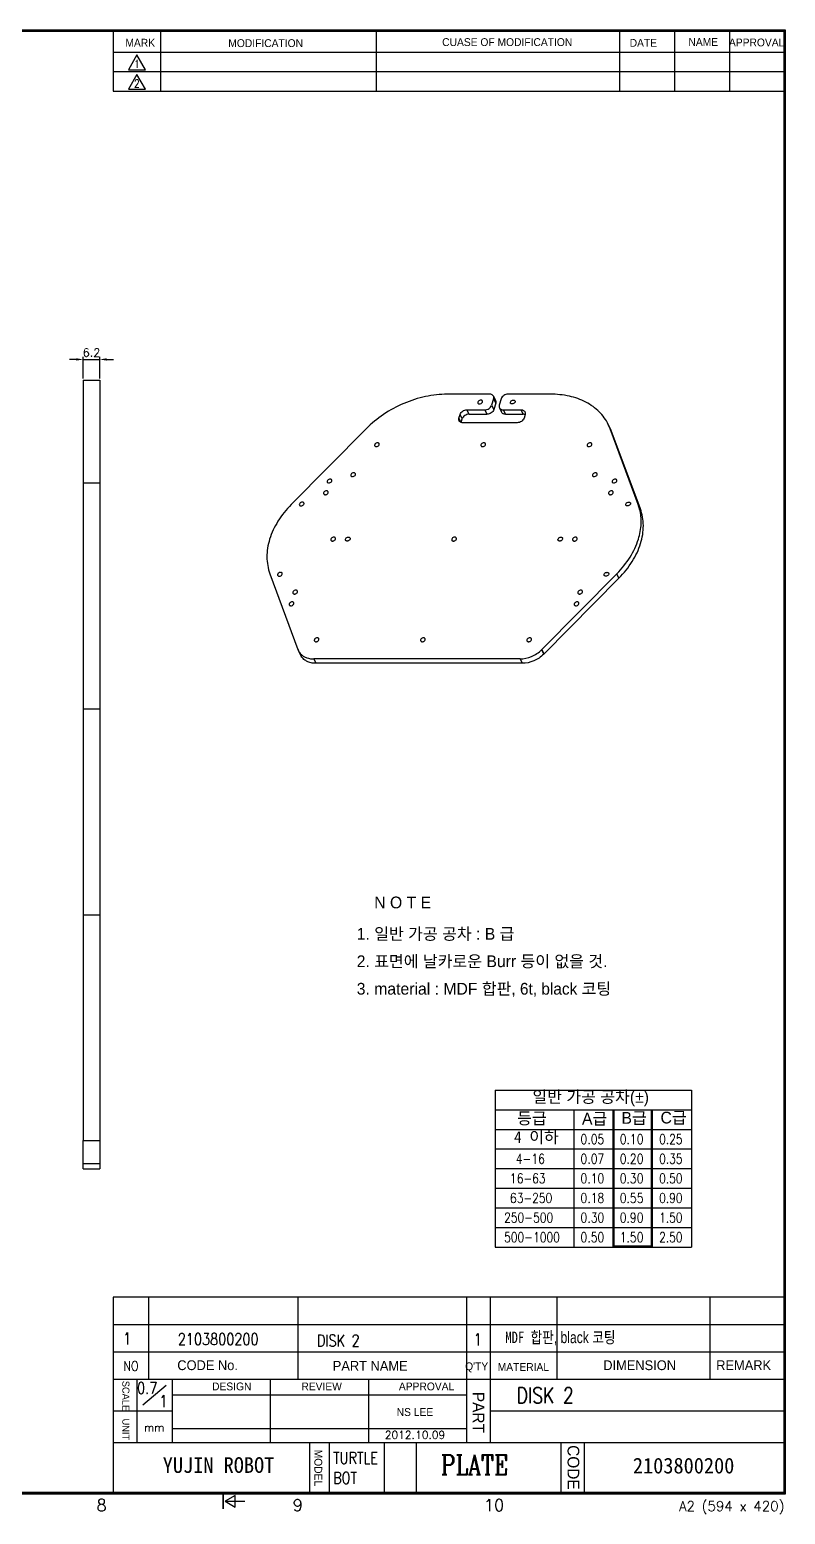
# Model space of a CAD drawing. Extents: x -1998 to 15527, y -687 to 14548.
# Drawn here: x 355.5 to 548, y -687.3 to -308.7 of the extents above; entities that cross this region are included whole.
import ezdxf
from ezdxf.enums import TextEntityAlignment as Align

# ---------------------------------------------------------------- set-up
doc = ezdxf.new("R2010")
doc.units = 0
doc.header["$LTSCALE"] = 6
doc.header["$MEASUREMENT"] = 0
doc.layers.get('0').update_dxf_attribs({"linetype": 'CONTINUOUS'})
for name, color, linetype in [('02___PRT_ALL_AXES', 7, 'CONTINUOUS'), ('DEF_LAYER_ROUND_FEAT', 7, 'CONTINUOUS'), ('DIM', 4, 'CONTINUOUS'), ('FOM', 3, 'CONTINUOUS'), ('TXT', 2, 'CONTINUOUS')]:
    doc.layers.add(name, color=color, linetype=linetype)
doc.styles.add('F', font='romans', dxfattribs={"width": 0.8, "bigfont": 'hl'})
doc.styles.add('GHS', font='romans', dxfattribs={"bigfont": 'ghs'})
doc.styles.add('H3', font='romans', dxfattribs={"width": 0.8, "height": 3, "bigfont": 'hl'})
doc.styles.add('H4', font='romans', dxfattribs={"width": 0.8, "height": 4, "bigfont": 'hl'})
doc.styles.add('ROMANC', font='romanc', dxfattribs={"width": 0.8, "height": 5})
doc.styles.get("Standard").update_dxf_attribs({"font": 'txt', "width": 0.8})

msp = doc.modelspace()

# ---------------------------------------------------------------- linework, layer by layer
at = {"color": 7, "linetype": 'Continuous'}
for p, q in [((423.91, -466.83), (424.03, -467.11)), ((424.58, -468.23), (424.03, -467.11)), ((428.52, -470.28), (427.97, -469.16)), ((480.47, -469.16), (427.97, -469.16)), ((480.47, -469.16), (481.02, -470.28)), ((485.96, -466.83), (486.51, -467.95)), ((481.02, -470.28), (428.52, -470.28)), ((369.19, -599.14), (369.19, -591.98)), ((373.39, -591.98), (373.39, -599.14)), ((369.19, -597.78), (373.39, -597.78)), ((369.19, -599.14), (373.39, -599.14))]:
    msp.add_line(p, q, dxfattribs=at)
for centre, radius, start, end in [((434.95, -462.67), 11.79, 200.2966, 200.6748), ((466.77, -447.73), 27.08, 315.1317, 315.349), ((467.31, -448.85), 27.08, 315.1317, 315.349)]:
    msp.add_arc(centre, radius, start, end, dxfattribs=at)
for points, knots in [([(424.03, -467.11), (424.08, -467.2), (424.27, -467.55), (424.53, -467.86), (424.75, -468.06)], [0, 0, 0, 0, 0.247941, 1, 1, 1, 1]), ([(428.52, -470.28), (428.08, -470.28), (427.25, -470.2), (426.1, -469.8), (425.17, -469.14), (424.74, -468.54), (424.58, -468.23)], [0, 0, 0, 0, 0.277933, 0.534912, 0.773089, 1, 1, 1, 1]), ([(424.75, -468.06), (424.94, -468.24), (425.39, -468.56), (426.45, -469.04), (427.36, -469.16), (427.97, -469.16)], [0, 0, 0, 0, 0.230165, 0.472916, 1, 1, 1, 1]), ([(480.47, -469.16), (481.47, -469.16), (483.5, -468.7), (485.24, -467.56), (485.96, -466.83)], [0, 0, 0, 0, 0.495316, 1, 1, 1, 1]), ([(486.51, -467.95), (485.79, -468.68), (484.05, -469.82), (482.02, -470.28), (481.02, -470.28)], [0, 0, 0, 0, 0.504684, 1, 1, 1, 1])]:
    msp.add_open_spline(points, degree=3, knots=knots, dxfattribs=at)
at = {"layer": '02___PRT_ALL_AXES', "color": 7, "linetype": 'Continuous'}
for p, q in [((369.19, -398.05), (369.19, -591.98)), ((369.19, -398.05), (373.39, -398.05)), ((373.39, -398.05), (373.39, -591.98)), ((441.28, -410.47), (422.18, -429.8)), ((503.43, -410.47), (502.95, -409.36)), ((503.5, -410.49), (502.96, -409.37)), ((503.98, -411.59), (503.43, -410.47)), ((510.58, -429.8), (503.43, -410.47)), ((503.98, -411.59), (503.5, -410.48)), ((511.13, -430.92), (503.98, -411.59)), ((369.19, -424.3), (373.39, -424.3)), ((511.13, -430.92), (510.58, -429.8)), ((416.74, -447.43), (423.89, -466.76)), ((486.03, -466.76), (505.13, -447.43)), ((486.58, -467.88), (505.68, -448.55)), ((505.68, -448.55), (505.13, -447.43)), ((486.58, -467.88), (486.03, -466.76)), ((369.19, -481.89), (373.39, -481.89)), ((369.19, -534.39), (373.39, -534.39)), ((369.19, -591.98), (373.39, -591.98))]:
    msp.add_line(p, q, dxfattribs=at)
msp.add_arc((499.38, -433.94), 11.94, 14.4683, 20.2748, dxfattribs=at)
for points, knots in [([(461.95, -401.66), (460.09, -401.66), (456.28, -402.09), (450.77, -403.86), (445.64, -406.64), (442.63, -409.11), (441.28, -410.47)], [0, 0, 0, 0, 0.242702, 0.495531, 0.750699, 1, 1, 1, 1]), ([(469.74, -403.65), (469.72, -403.7), (469.71, -403.8), (469.73, -403.89), (469.75, -403.93)], [0, 0, 0, 0, 0.516994, 1, 1, 1, 1]), ([(470.88, -403.38), (470.86, -403.33), (470.79, -403.25), (470.65, -403.18), (470.47, -403.15), (470.22, -403.18), (469.93, -403.33), (469.77, -403.54), (469.74, -403.65)], [0, 0, 0, 0, 0.102614, 0.21351, 0.336532, 0.470448, 0.748153, 1, 1, 1, 1]), ([(469.75, -403.93), (469.77, -403.97), (469.84, -404.06), (469.98, -404.13), (470.16, -404.16), (470.41, -404.12), (470.7, -403.98), (470.86, -403.77), (470.9, -403.65)], [0, 0, 0, 0, 0.102614, 0.21351, 0.336532, 0.470448, 0.748153, 1, 1, 1, 1]), ([(470.9, -403.65), (470.91, -403.61), (470.92, -403.51), (470.9, -403.42), (470.88, -403.38)], [0, 0, 0, 0, 0.516994, 1, 1, 1, 1]), ([(478.04, -403.93), (478.02, -403.89), (478, -403.8), (478.01, -403.7), (478.03, -403.65)], [0, 0, 0, 0, 0.483006, 1, 1, 1, 1]), ([(478.03, -403.65), (478.06, -403.54), (478.22, -403.33), (478.51, -403.18), (478.76, -403.15), (478.94, -403.18), (479.08, -403.25), (479.15, -403.33), (479.17, -403.38)], [0, 0, 0, 0, 0.251847, 0.529552, 0.663468, 0.78649, 0.897386, 1, 1, 1, 1]), ([(479.19, -403.65), (479.15, -403.77), (478.99, -403.98), (478.7, -404.12), (478.45, -404.16), (478.27, -404.13), (478.13, -404.06), (478.06, -403.97), (478.04, -403.93)], [0, 0, 0, 0, 0.251847, 0.529552, 0.663468, 0.78649, 0.897386, 1, 1, 1, 1]), ([(479.17, -403.38), (479.19, -403.42), (479.21, -403.51), (479.2, -403.61), (479.19, -403.65)], [0, 0, 0, 0, 0.483006, 1, 1, 1, 1]), ([(502.95, -409.36), (502.66, -408.77), (501.97, -407.63), (500.66, -406.09), (499.08, -404.76), (496.61, -403.24), (492.95, -401.96), (489.82, -401.66), (488.2, -401.66)], [0, 0, 0, 0, 0.112943, 0.227365, 0.344623, 0.465871, 0.722474, 1, 1, 1, 1]), ([(443.44, -414.54), (443.42, -414.59), (443.41, -414.68), (443.43, -414.78), (443.45, -414.82)], [0, 0, 0, 0, 0.516994, 1, 1, 1, 1]), ([(444.58, -414.26), (444.56, -414.22), (444.49, -414.14), (444.35, -414.07), (444.18, -414.04), (443.92, -414.07), (443.63, -414.22), (443.47, -414.43), (443.44, -414.54)], [0, 0, 0, 0, 0.102614, 0.21351, 0.336532, 0.470448, 0.748153, 1, 1, 1, 1]), ([(443.45, -414.82), (443.47, -414.86), (443.54, -414.94), (443.68, -415.02), (443.86, -415.04), (444.11, -415.01), (444.4, -414.87), (444.56, -414.66), (444.6, -414.54)], [0, 0, 0, 0, 0.102614, 0.21351, 0.336532, 0.470448, 0.748153, 1, 1, 1, 1]), ([(444.6, -414.54), (444.61, -414.49), (444.63, -414.4), (444.6, -414.3), (444.58, -414.26)], [0, 0, 0, 0, 0.516994, 1, 1, 1, 1]), ([(470.52, -414.54), (470.5, -414.59), (470.49, -414.68), (470.51, -414.78), (470.53, -414.82)], [0, 0, 0, 0, 0.516994, 1, 1, 1, 1]), ([(471.66, -414.26), (471.64, -414.22), (471.57, -414.14), (471.43, -414.07), (471.25, -414.04), (471, -414.07), (470.71, -414.22), (470.55, -414.43), (470.52, -414.54)], [0, 0, 0, 0, 0.102614, 0.21351, 0.336532, 0.470448, 0.748153, 1, 1, 1, 1]), ([(470.53, -414.82), (470.55, -414.86), (470.62, -414.94), (470.76, -415.02), (470.94, -415.04), (471.19, -415.01), (471.48, -414.87), (471.64, -414.66), (471.68, -414.54)], [0, 0, 0, 0, 0.102614, 0.21351, 0.336532, 0.470448, 0.748153, 1, 1, 1, 1]), ([(471.68, -414.54), (471.69, -414.49), (471.7, -414.4), (471.68, -414.3), (471.66, -414.26)], [0, 0, 0, 0, 0.516994, 1, 1, 1, 1]), ([(497.59, -414.54), (497.58, -414.59), (497.57, -414.68), (497.59, -414.78), (497.61, -414.82)], [0, 0, 0, 0, 0.516994, 1, 1, 1, 1]), ([(498.74, -414.26), (498.72, -414.22), (498.65, -414.14), (498.51, -414.07), (498.33, -414.04), (498.08, -414.07), (497.79, -414.22), (497.63, -414.43), (497.59, -414.54)], [0, 0, 0, 0, 0.102614, 0.21351, 0.336532, 0.470448, 0.748153, 1, 1, 1, 1]), ([(497.61, -414.82), (497.63, -414.86), (497.7, -414.94), (497.84, -415.02), (498.02, -415.04), (498.27, -415.01), (498.56, -414.87), (498.72, -414.66), (498.76, -414.54)], [0, 0, 0, 0, 0.102614, 0.21351, 0.336532, 0.470448, 0.748153, 1, 1, 1, 1]), ([(498.76, -414.54), (498.77, -414.49), (498.78, -414.4), (498.76, -414.3), (498.74, -414.26)], [0, 0, 0, 0, 0.516994, 1, 1, 1, 1]), ([(431.34, -423.81), (431.33, -423.86), (431.31, -423.95), (431.34, -424.05), (431.36, -424.09)], [0, 0, 0, 0, 0.516994, 1, 1, 1, 1]), ([(432.49, -423.53), (432.47, -423.49), (432.4, -423.41), (432.26, -423.33), (432.08, -423.31), (431.83, -423.34), (431.54, -423.48), (431.38, -423.7), (431.34, -423.81)], [0, 0, 0, 0, 0.102614, 0.21351, 0.336532, 0.470448, 0.748153, 1, 1, 1, 1]), ([(431.36, -424.09), (431.38, -424.13), (431.45, -424.21), (431.59, -424.29), (431.77, -424.31), (432.02, -424.28), (432.31, -424.13), (432.47, -423.92), (432.5, -423.81)], [0, 0, 0, 0, 0.102614, 0.21351, 0.336532, 0.470448, 0.748153, 1, 1, 1, 1]), ([(432.5, -423.81), (432.52, -423.76), (432.53, -423.67), (432.51, -423.57), (432.49, -423.53)], [0, 0, 0, 0, 0.516994, 1, 1, 1, 1]), ([(437.35, -422.2), (437.34, -422.25), (437.32, -422.34), (437.35, -422.44), (437.37, -422.48)], [0, 0, 0, 0, 0.516994, 1, 1, 1, 1]), ([(438.5, -421.92), (438.48, -421.88), (438.41, -421.8), (438.27, -421.72), (438.09, -421.7), (437.84, -421.73), (437.55, -421.87), (437.39, -422.09), (437.35, -422.2)], [0, 0, 0, 0, 0.102614, 0.21351, 0.336532, 0.470448, 0.748153, 1, 1, 1, 1]), ([(437.37, -422.48), (437.39, -422.52), (437.45, -422.6), (437.6, -422.68), (437.77, -422.7), (438.03, -422.67), (438.32, -422.52), (438.48, -422.31), (438.51, -422.2)], [0, 0, 0, 0, 0.102614, 0.21351, 0.336532, 0.470448, 0.748153, 1, 1, 1, 1]), ([(438.51, -422.2), (438.53, -422.15), (438.54, -422.06), (438.52, -421.96), (438.5, -421.92)], [0, 0, 0, 0, 0.516994, 1, 1, 1, 1]), ([(498.95, -422.2), (498.93, -422.25), (498.92, -422.34), (498.94, -422.44), (498.96, -422.48)], [0, 0, 0, 0, 0.516994, 1, 1, 1, 1]), ([(500.09, -421.92), (500.07, -421.88), (500, -421.8), (499.86, -421.72), (499.69, -421.7), (499.43, -421.73), (499.14, -421.87), (498.98, -422.09), (498.95, -422.2)], [0, 0, 0, 0, 0.102614, 0.21351, 0.336532, 0.470448, 0.748153, 1, 1, 1, 1]), ([(498.96, -422.48), (498.98, -422.52), (499.05, -422.6), (499.19, -422.68), (499.37, -422.7), (499.62, -422.67), (499.91, -422.52), (500.07, -422.31), (500.11, -422.2)], [0, 0, 0, 0, 0.102614, 0.21351, 0.336532, 0.470448, 0.748153, 1, 1, 1, 1]), ([(500.11, -422.2), (500.12, -422.15), (500.14, -422.06), (500.11, -421.96), (500.09, -421.92)], [0, 0, 0, 0, 0.516994, 1, 1, 1, 1]), ([(503.96, -423.81), (503.95, -423.86), (503.93, -423.95), (503.95, -424.05), (503.97, -424.09)], [0, 0, 0, 0, 0.516994, 1, 1, 1, 1]), ([(505.11, -423.53), (505.08, -423.49), (505.02, -423.41), (504.87, -423.33), (504.7, -423.31), (504.45, -423.34), (504.16, -423.48), (504, -423.7), (503.96, -423.81)], [0, 0, 0, 0, 0.102614, 0.21351, 0.336532, 0.470448, 0.748153, 1, 1, 1, 1]), ([(503.97, -424.09), (504, -424.13), (504.06, -424.21), (504.21, -424.29), (504.38, -424.31), (504.63, -424.28), (504.92, -424.13), (505.09, -423.92), (505.12, -423.81)], [0, 0, 0, 0, 0.102614, 0.21351, 0.336532, 0.470448, 0.748153, 1, 1, 1, 1]), ([(505.12, -423.81), (505.13, -423.76), (505.15, -423.67), (505.13, -423.57), (505.11, -423.53)], [0, 0, 0, 0, 0.516994, 1, 1, 1, 1]), ([(430.42, -426.79), (430.41, -426.84), (430.39, -426.94), (430.42, -427.03), (430.44, -427.07)], [0, 0, 0, 0, 0.516994, 1, 1, 1, 1]), ([(431.57, -426.52), (431.55, -426.47), (431.48, -426.39), (431.33, -426.32), (431.16, -426.29), (430.91, -426.32), (430.62, -426.47), (430.46, -426.68), (430.42, -426.79)], [0, 0, 0, 0, 0.102614, 0.21351, 0.336532, 0.470448, 0.748153, 1, 1, 1, 1]), ([(430.44, -427.07), (430.46, -427.12), (430.52, -427.2), (430.67, -427.27), (430.84, -427.3), (431.1, -427.26), (431.39, -427.12), (431.55, -426.91), (431.58, -426.79)], [0, 0, 0, 0, 0.102614, 0.21351, 0.336532, 0.470448, 0.748153, 1, 1, 1, 1]), ([(431.58, -426.79), (431.6, -426.75), (431.61, -426.65), (431.59, -426.56), (431.57, -426.52)], [0, 0, 0, 0, 0.516994, 1, 1, 1, 1]), ([(503.04, -426.79), (503.02, -426.84), (503.01, -426.94), (503.03, -427.03), (503.05, -427.07)], [0, 0, 0, 0, 0.516994, 1, 1, 1, 1]), ([(504.18, -426.52), (504.16, -426.47), (504.1, -426.39), (503.95, -426.32), (503.78, -426.29), (503.52, -426.32), (503.23, -426.47), (503.07, -426.68), (503.04, -426.79)], [0, 0, 0, 0, 0.102614, 0.21351, 0.336532, 0.470448, 0.748153, 1, 1, 1, 1]), ([(503.05, -427.07), (503.07, -427.12), (503.14, -427.2), (503.28, -427.27), (503.46, -427.3), (503.71, -427.26), (504, -427.12), (504.16, -426.91), (504.2, -426.79)], [0, 0, 0, 0, 0.102614, 0.21351, 0.336532, 0.470448, 0.748153, 1, 1, 1, 1]), ([(504.2, -426.79), (504.21, -426.75), (504.23, -426.65), (504.2, -426.56), (504.18, -426.52)], [0, 0, 0, 0, 0.516994, 1, 1, 1, 1]), ([(422.18, -429.8), (420.91, -431.09), (418.7, -433.82), (417.18, -437.01), (416.68, -438.61)], [0, 0, 0, 0, 0.519347, 1, 1, 1, 1]), ([(424.26, -429.66), (424.24, -429.71), (424.23, -429.8), (424.25, -429.9), (424.27, -429.94)], [0, 0, 0, 0, 0.516994, 1, 1, 1, 1]), ([(425.4, -429.38), (425.38, -429.34), (425.32, -429.26), (425.17, -429.18), (425, -429.16), (424.74, -429.19), (424.45, -429.34), (424.29, -429.55), (424.26, -429.66)], [0, 0, 0, 0, 0.102614, 0.21351, 0.336532, 0.470448, 0.748153, 1, 1, 1, 1]), ([(424.27, -429.94), (424.29, -429.98), (424.36, -430.06), (424.5, -430.14), (424.68, -430.16), (424.93, -430.13), (425.22, -429.99), (425.38, -429.77), (425.42, -429.66)], [0, 0, 0, 0, 0.102614, 0.21351, 0.336532, 0.470448, 0.748153, 1, 1, 1, 1]), ([(425.42, -429.66), (425.43, -429.61), (425.45, -429.52), (425.42, -429.42), (425.4, -429.38)], [0, 0, 0, 0, 0.516994, 1, 1, 1, 1]), ([(507.44, -429.94), (507.42, -429.9), (507.4, -429.8), (507.41, -429.71), (507.43, -429.66)], [0, 0, 0, 0, 0.483006, 1, 1, 1, 1]), ([(507.43, -429.66), (507.46, -429.55), (507.63, -429.34), (507.91, -429.19), (508.17, -429.16), (508.34, -429.18), (508.49, -429.26), (508.55, -429.34), (508.58, -429.38)], [0, 0, 0, 0, 0.251847, 0.529552, 0.663468, 0.78649, 0.897386, 1, 1, 1, 1]), ([(508.59, -429.66), (508.55, -429.77), (508.39, -429.99), (508.1, -430.13), (507.85, -430.16), (507.68, -430.14), (507.53, -430.06), (507.47, -429.98), (507.44, -429.94)], [0, 0, 0, 0, 0.251847, 0.529552, 0.663468, 0.78649, 0.897386, 1, 1, 1, 1]), ([(508.58, -429.38), (508.6, -429.42), (508.62, -429.52), (508.6, -429.61), (508.59, -429.66)], [0, 0, 0, 0, 0.483006, 1, 1, 1, 1]), ([(510.63, -438.61), (511.02, -437.34), (511.39, -435.38), (511.31, -432.8), (511.09, -431.56), (510.94, -430.96)], [0, 0, 0, 0, 0.514702, 0.760235, 1, 1, 1, 1]), ([(511.18, -439.73), (511.41, -438.98), (511.77, -437.47), (511.95, -435.2), (511.75, -432.99), (511.37, -431.59), (511.13, -430.92)], [0, 0, 0, 0, 0.26344, 0.516456, 0.761032, 1, 1, 1, 1]), ([(416.68, -438.61), (416.45, -439.37), (416.1, -440.87), (415.92, -443.15), (416.11, -445.35), (416.49, -446.76), (416.74, -447.43)], [0, 0, 0, 0, 0.26344, 0.516456, 0.761032, 1, 1, 1, 1]), ([(432.28, -438.61), (432.27, -438.66), (432.25, -438.76), (432.27, -438.85), (432.29, -438.89)], [0, 0, 0, 0, 0.516994, 1, 1, 1, 1]), ([(433.43, -438.34), (433.4, -438.29), (433.34, -438.21), (433.19, -438.14), (433.02, -438.11), (432.77, -438.14), (432.48, -438.29), (432.31, -438.5), (432.28, -438.61)], [0, 0, 0, 0, 0.102614, 0.21351, 0.336532, 0.470448, 0.748153, 1, 1, 1, 1]), ([(432.29, -438.89), (432.32, -438.94), (432.38, -439.02), (432.53, -439.09), (432.7, -439.12), (432.95, -439.08), (433.24, -438.94), (433.4, -438.73), (433.44, -438.61)], [0, 0, 0, 0, 0.102614, 0.21351, 0.336532, 0.470448, 0.748153, 1, 1, 1, 1]), ([(433.44, -438.61), (433.45, -438.57), (433.47, -438.47), (433.45, -438.38), (433.43, -438.34)], [0, 0, 0, 0, 0.516994, 1, 1, 1, 1]), ([(436.01, -438.89), (435.99, -438.85), (435.97, -438.76), (435.98, -438.66), (436, -438.61)], [0, 0, 0, 0, 0.483006, 1, 1, 1, 1]), ([(436, -438.61), (436.03, -438.5), (436.2, -438.29), (436.48, -438.14), (436.74, -438.11), (436.91, -438.14), (437.06, -438.21), (437.12, -438.29), (437.15, -438.34)], [0, 0, 0, 0, 0.251847, 0.529552, 0.663468, 0.78649, 0.897386, 1, 1, 1, 1]), ([(437.16, -438.61), (437.12, -438.73), (436.96, -438.94), (436.67, -439.08), (436.42, -439.12), (436.25, -439.09), (436.1, -439.02), (436.04, -438.94), (436.01, -438.89)], [0, 0, 0, 0, 0.251847, 0.529552, 0.663468, 0.78649, 0.897386, 1, 1, 1, 1]), ([(437.15, -438.34), (437.17, -438.38), (437.19, -438.47), (437.17, -438.57), (437.16, -438.61)], [0, 0, 0, 0, 0.483006, 1, 1, 1, 1]), ([(463.08, -438.61), (463.06, -438.66), (463.05, -438.76), (463.07, -438.85), (463.09, -438.89)], [0, 0, 0, 0, 0.516994, 1, 1, 1, 1]), ([(464.22, -438.34), (464.2, -438.29), (464.13, -438.21), (463.99, -438.14), (463.82, -438.11), (463.56, -438.14), (463.27, -438.29), (463.11, -438.5), (463.08, -438.61)], [0, 0, 0, 0, 0.102614, 0.21351, 0.336532, 0.470448, 0.748153, 1, 1, 1, 1]), ([(463.09, -438.89), (463.11, -438.94), (463.18, -439.02), (463.32, -439.09), (463.5, -439.12), (463.75, -439.08), (464.04, -438.94), (464.2, -438.73), (464.24, -438.61)], [0, 0, 0, 0, 0.102614, 0.21351, 0.336532, 0.470448, 0.748153, 1, 1, 1, 1]), ([(464.24, -438.61), (464.25, -438.57), (464.27, -438.47), (464.24, -438.38), (464.22, -438.34)], [0, 0, 0, 0, 0.516994, 1, 1, 1, 1]), ([(490.17, -438.89), (490.15, -438.85), (490.13, -438.76), (490.14, -438.66), (490.15, -438.61)], [0, 0, 0, 0, 0.483006, 1, 1, 1, 1]), ([(490.15, -438.61), (490.19, -438.5), (490.35, -438.29), (490.64, -438.14), (490.89, -438.11), (491.07, -438.14), (491.21, -438.21), (491.28, -438.29), (491.3, -438.34)], [0, 0, 0, 0, 0.251847, 0.529552, 0.663468, 0.78649, 0.897386, 1, 1, 1, 1]), ([(491.31, -438.61), (491.28, -438.73), (491.12, -438.94), (490.83, -439.08), (490.58, -439.12), (490.4, -439.09), (490.26, -439.02), (490.19, -438.94), (490.17, -438.89)], [0, 0, 0, 0, 0.251847, 0.529552, 0.663468, 0.78649, 0.897386, 1, 1, 1, 1]), ([(491.3, -438.34), (491.32, -438.38), (491.34, -438.47), (491.33, -438.57), (491.31, -438.61)], [0, 0, 0, 0, 0.483006, 1, 1, 1, 1]), ([(493.87, -438.61), (493.86, -438.66), (493.85, -438.76), (493.87, -438.85), (493.89, -438.89)], [0, 0, 0, 0, 0.516994, 1, 1, 1, 1]), ([(495.02, -438.34), (495, -438.29), (494.93, -438.21), (494.79, -438.14), (494.61, -438.11), (494.36, -438.14), (494.07, -438.29), (493.91, -438.5), (493.87, -438.61)], [0, 0, 0, 0, 0.102614, 0.21351, 0.336532, 0.470448, 0.748153, 1, 1, 1, 1]), ([(493.89, -438.89), (493.91, -438.94), (493.98, -439.02), (494.12, -439.09), (494.3, -439.12), (494.55, -439.08), (494.84, -438.94), (495, -438.73), (495.03, -438.61)], [0, 0, 0, 0, 0.102614, 0.21351, 0.336532, 0.470448, 0.748153, 1, 1, 1, 1]), ([(495.03, -438.61), (495.05, -438.57), (495.06, -438.47), (495.04, -438.38), (495.02, -438.34)], [0, 0, 0, 0, 0.516994, 1, 1, 1, 1]), ([(505.13, -447.43), (506.4, -446.14), (508.62, -443.4), (510.14, -440.22), (510.63, -438.61)], [0, 0, 0, 0, 0.519347, 1, 1, 1, 1]), ([(505.68, -448.55), (506.95, -447.26), (509.17, -444.52), (510.69, -441.33), (511.18, -439.73)], [0, 0, 0, 0, 0.519347, 1, 1, 1, 1]), ([(418.72, -447.57), (418.71, -447.61), (418.7, -447.71), (418.72, -447.8), (418.74, -447.85)], [0, 0, 0, 0, 0.516994, 1, 1, 1, 1]), ([(419.87, -447.29), (419.85, -447.25), (419.78, -447.17), (419.64, -447.09), (419.46, -447.07), (419.21, -447.1), (418.92, -447.24), (418.76, -447.45), (418.72, -447.57)], [0, 0, 0, 0, 0.102614, 0.21351, 0.336532, 0.470448, 0.748153, 1, 1, 1, 1]), ([(418.74, -447.85), (418.76, -447.89), (418.83, -447.97), (418.97, -448.04), (419.15, -448.07), (419.4, -448.04), (419.69, -447.89), (419.85, -447.68), (419.88, -447.57)], [0, 0, 0, 0, 0.102614, 0.21351, 0.336532, 0.470448, 0.748153, 1, 1, 1, 1]), ([(419.88, -447.57), (419.9, -447.52), (419.91, -447.43), (419.89, -447.33), (419.87, -447.29)], [0, 0, 0, 0, 0.516994, 1, 1, 1, 1]), ([(501.91, -447.85), (501.89, -447.8), (501.87, -447.71), (501.88, -447.61), (501.9, -447.57)], [0, 0, 0, 0, 0.483006, 1, 1, 1, 1]), ([(501.9, -447.57), (501.93, -447.45), (502.09, -447.24), (502.38, -447.1), (502.63, -447.07), (502.81, -447.09), (502.95, -447.17), (503.02, -447.25), (503.04, -447.29)], [0, 0, 0, 0, 0.251847, 0.529552, 0.663468, 0.78649, 0.897386, 1, 1, 1, 1]), ([(503.06, -447.57), (503.02, -447.68), (502.86, -447.89), (502.57, -448.04), (502.32, -448.07), (502.14, -448.04), (502, -447.97), (501.93, -447.89), (501.91, -447.85)], [0, 0, 0, 0, 0.251847, 0.529552, 0.663468, 0.78649, 0.897386, 1, 1, 1, 1]), ([(503.04, -447.29), (503.06, -447.33), (503.08, -447.43), (503.07, -447.52), (503.06, -447.57)], [0, 0, 0, 0, 0.483006, 1, 1, 1, 1]), ([(422.59, -452.13), (422.58, -452.17), (422.56, -452.27), (422.59, -452.36), (422.61, -452.4)], [0, 0, 0, 0, 0.516994, 1, 1, 1, 1]), ([(423.74, -451.85), (423.72, -451.81), (423.65, -451.72), (423.51, -451.65), (423.33, -451.62), (423.08, -451.66), (422.79, -451.8), (422.63, -452.01), (422.59, -452.13)], [0, 0, 0, 0, 0.102614, 0.21351, 0.336532, 0.470448, 0.748153, 1, 1, 1, 1]), ([(422.61, -452.4), (422.63, -452.45), (422.7, -452.53), (422.84, -452.6), (423.01, -452.63), (423.27, -452.6), (423.56, -452.45), (423.72, -452.24), (423.75, -452.13)], [0, 0, 0, 0, 0.102614, 0.21351, 0.336532, 0.470448, 0.748153, 1, 1, 1, 1]), ([(423.75, -452.13), (423.77, -452.08), (423.78, -451.98), (423.76, -451.89), (423.74, -451.85)], [0, 0, 0, 0, 0.516994, 1, 1, 1, 1]), ([(495.21, -452.13), (495.19, -452.17), (495.18, -452.27), (495.2, -452.36), (495.22, -452.4)], [0, 0, 0, 0, 0.516994, 1, 1, 1, 1]), ([(496.36, -451.85), (496.33, -451.81), (496.27, -451.72), (496.12, -451.65), (495.95, -451.62), (495.69, -451.66), (495.41, -451.8), (495.24, -452.01), (495.21, -452.13)], [0, 0, 0, 0, 0.102614, 0.21351, 0.336532, 0.470448, 0.748153, 1, 1, 1, 1]), ([(495.22, -452.4), (495.25, -452.45), (495.31, -452.53), (495.46, -452.6), (495.63, -452.63), (495.88, -452.6), (496.17, -452.45), (496.33, -452.24), (496.37, -452.13)], [0, 0, 0, 0, 0.102614, 0.21351, 0.336532, 0.470448, 0.748153, 1, 1, 1, 1]), ([(496.37, -452.13), (496.38, -452.08), (496.4, -451.98), (496.38, -451.89), (496.36, -451.85)], [0, 0, 0, 0, 0.516994, 1, 1, 1, 1]), ([(421.67, -455.11), (421.66, -455.16), (421.64, -455.25), (421.67, -455.35), (421.69, -455.39)], [0, 0, 0, 0, 0.516994, 1, 1, 1, 1]), ([(422.82, -454.83), (422.79, -454.79), (422.73, -454.71), (422.58, -454.63), (422.41, -454.61), (422.16, -454.64), (421.87, -454.79), (421.71, -455), (421.67, -455.11)], [0, 0, 0, 0, 0.102614, 0.21351, 0.336532, 0.470448, 0.748153, 1, 1, 1, 1]), ([(421.69, -455.39), (421.71, -455.43), (421.77, -455.51), (421.92, -455.59), (422.09, -455.61), (422.35, -455.58), (422.63, -455.44), (422.8, -455.22), (422.83, -455.11)], [0, 0, 0, 0, 0.102614, 0.21351, 0.336532, 0.470448, 0.748153, 1, 1, 1, 1]), ([(422.83, -455.11), (422.85, -455.06), (422.86, -454.97), (422.84, -454.87), (422.82, -454.83)], [0, 0, 0, 0, 0.516994, 1, 1, 1, 1]), ([(494.29, -455.11), (494.27, -455.16), (494.26, -455.25), (494.28, -455.35), (494.3, -455.39)], [0, 0, 0, 0, 0.516994, 1, 1, 1, 1]), ([(495.43, -454.83), (495.41, -454.79), (495.35, -454.71), (495.2, -454.63), (495.03, -454.61), (494.77, -454.64), (494.48, -454.79), (494.32, -455), (494.29, -455.11)], [0, 0, 0, 0, 0.102614, 0.21351, 0.336532, 0.470448, 0.748153, 1, 1, 1, 1]), ([(494.3, -455.39), (494.32, -455.43), (494.39, -455.51), (494.53, -455.59), (494.71, -455.61), (494.96, -455.58), (495.25, -455.44), (495.41, -455.22), (495.45, -455.11)], [0, 0, 0, 0, 0.102614, 0.21351, 0.336532, 0.470448, 0.748153, 1, 1, 1, 1]), ([(495.45, -455.11), (495.46, -455.06), (495.48, -454.97), (495.45, -454.87), (495.43, -454.83)], [0, 0, 0, 0, 0.516994, 1, 1, 1, 1]), ([(428.07, -464.28), (428.05, -464.33), (428.04, -464.42), (428.06, -464.52), (428.08, -464.56)], [0, 0, 0, 0, 0.516994, 1, 1, 1, 1]), ([(429.21, -464), (429.19, -463.96), (429.12, -463.88), (428.98, -463.8), (428.8, -463.78), (428.55, -463.81), (428.26, -463.96), (428.1, -464.17), (428.07, -464.28)], [0, 0, 0, 0, 0.102614, 0.21351, 0.336532, 0.470448, 0.748153, 1, 1, 1, 1]), ([(428.08, -464.56), (428.1, -464.6), (428.17, -464.68), (428.31, -464.76), (428.49, -464.78), (428.74, -464.75), (429.03, -464.61), (429.19, -464.39), (429.23, -464.28)], [0, 0, 0, 0, 0.102614, 0.21351, 0.336532, 0.470448, 0.748153, 1, 1, 1, 1]), ([(429.23, -464.28), (429.24, -464.23), (429.26, -464.14), (429.23, -464.04), (429.21, -464)], [0, 0, 0, 0, 0.516994, 1, 1, 1, 1]), ([(455.15, -464.28), (455.13, -464.33), (455.12, -464.42), (455.14, -464.52), (455.16, -464.56)], [0, 0, 0, 0, 0.516994, 1, 1, 1, 1]), ([(456.29, -464), (456.27, -463.96), (456.2, -463.88), (456.06, -463.8), (455.88, -463.78), (455.63, -463.81), (455.34, -463.96), (455.18, -464.17), (455.15, -464.28)], [0, 0, 0, 0, 0.102614, 0.21351, 0.336532, 0.470448, 0.748153, 1, 1, 1, 1]), ([(455.16, -464.56), (455.18, -464.6), (455.25, -464.68), (455.39, -464.76), (455.57, -464.78), (455.82, -464.75), (456.11, -464.61), (456.27, -464.39), (456.31, -464.28)], [0, 0, 0, 0, 0.102614, 0.21351, 0.336532, 0.470448, 0.748153, 1, 1, 1, 1]), ([(456.31, -464.28), (456.32, -464.23), (456.33, -464.14), (456.31, -464.04), (456.29, -464)], [0, 0, 0, 0, 0.516994, 1, 1, 1, 1]), ([(482.22, -464.28), (482.21, -464.33), (482.2, -464.42), (482.22, -464.52), (482.24, -464.56)], [0, 0, 0, 0, 0.516994, 1, 1, 1, 1]), ([(483.37, -464), (483.35, -463.96), (483.28, -463.88), (483.14, -463.8), (482.96, -463.78), (482.71, -463.81), (482.42, -463.96), (482.26, -464.17), (482.22, -464.28)], [0, 0, 0, 0, 0.102614, 0.21351, 0.336532, 0.470448, 0.748153, 1, 1, 1, 1]), ([(482.24, -464.56), (482.26, -464.6), (482.33, -464.68), (482.47, -464.76), (482.65, -464.78), (482.9, -464.75), (483.19, -464.61), (483.35, -464.39), (483.38, -464.28)], [0, 0, 0, 0, 0.102614, 0.21351, 0.336532, 0.470448, 0.748153, 1, 1, 1, 1]), ([(483.38, -464.28), (483.4, -464.23), (483.41, -464.14), (483.39, -464.04), (483.37, -464)], [0, 0, 0, 0, 0.516994, 1, 1, 1, 1])]:
    msp.add_open_spline(points, degree=3, knots=knots, dxfattribs=at)
at = {"layer": 'DEF_LAYER_ROUND_FEAT', "color": 7, "linetype": 'Continuous'}
for p, q in [((472.73, -401.66), (461.95, -401.66)), ((473.75, -402.83), (473.24, -404.48)), ((473.24, -404.48), (473.79, -405.59)), ((473.71, -402.17), (474.26, -403.29)), ((473.75, -402.83), (474.3, -403.95)), ((474.3, -403.95), (473.79, -405.59)), ((475.68, -402.83), (475.17, -404.48)), ((488.2, -401.66), (477.43, -401.66)), ((464.9, -407.77), (465.19, -406.83)), ((465.43, -408.84), (464.9, -407.77)), ((465.74, -407.94), (465.19, -406.83)), ((465.46, -408.86), (465.74, -407.94)), ((467.48, -406.77), (466.94, -405.65)), ((466.94, -405.65), (471.49, -405.65)), ((467.48, -406.77), (472.04, -406.77)), ((471.49, -405.65), (472.04, -406.77)), ((475.21, -405.14), (475.76, -406.26)), ((476.19, -405.65), (476.74, -406.77)), ((476.19, -405.65), (480.75, -405.65)), ((476.74, -406.77), (481.3, -406.77)), ((481.3, -406.77), (480.75, -405.65)), ((481.77, -406.83), (481.48, -407.77)), ((479.73, -408.94), (465.92, -408.94))]:
    msp.add_line(p, q, dxfattribs=at)
msp.add_arc((481.37, -407.96), 1.18, 70.303, 73.2198, dxfattribs=at)
for points, knots in [([(471.49, -405.65), (471.68, -405.65), (472.07, -405.58), (472.73, -405.26), (473.13, -404.81), (473.24, -404.48)], [0, 0, 0, 0, 0.254925, 0.51963, 1, 1, 1, 1]), ([(473.71, -402.17), (473.67, -402.09), (473.57, -401.94), (473.33, -401.78), (473.05, -401.68), (472.84, -401.66), (472.73, -401.66)], [0, 0, 0, 0, 0.22686, 0.464999, 0.722169, 1, 1, 1, 1]), ([(473.75, -402.83), (473.78, -402.72), (473.82, -402.49), (473.76, -402.27), (473.71, -402.17)], [0, 0, 0, 0, 0.517359, 1, 1, 1, 1]), ([(474.26, -403.29), (474.31, -403.39), (474.37, -403.61), (474.33, -403.84), (474.3, -403.95)], [0, 0, 0, 0, 0.482641, 1, 1, 1, 1]), ([(475.17, -404.48), (475.14, -404.59), (475.11, -404.81), (475.16, -405.04), (475.21, -405.14)], [0, 0, 0, 0, 0.517359, 1, 1, 1, 1]), ([(477.43, -401.66), (477.24, -401.66), (476.85, -401.72), (476.19, -402.04), (475.79, -402.49), (475.68, -402.83)], [0, 0, 0, 0, 0.254925, 0.51963, 1, 1, 1, 1]), ([(464.94, -408.43), (464.89, -408.33), (464.83, -408.1), (464.87, -407.88), (464.9, -407.77)], [0, 0, 0, 0, 0.482641, 1, 1, 1, 1]), ([(465.92, -408.94), (465.81, -408.94), (465.6, -408.92), (465.32, -408.82), (465.08, -408.66), (464.97, -408.51), (464.94, -408.43)], [0, 0, 0, 0, 0.277831, 0.535001, 0.77314, 1, 1, 1, 1]), ([(465.19, -406.83), (465.3, -406.49), (465.7, -406.04), (466.36, -405.72), (466.75, -405.65), (466.94, -405.65)], [0, 0, 0, 0, 0.48037, 0.745075, 1, 1, 1, 1]), ([(467.48, -406.77), (467.3, -406.77), (466.91, -406.84), (466.25, -407.16), (465.84, -407.61), (465.74, -407.94)], [0, 0, 0, 0, 0.254925, 0.51963, 1, 1, 1, 1]), ([(473.79, -405.59), (473.68, -405.93), (473.28, -406.38), (472.62, -406.7), (472.23, -406.77), (472.04, -406.77)], [0, 0, 0, 0, 0.48037, 0.745075, 1, 1, 1, 1]), ([(475.21, -405.14), (475.25, -405.22), (475.36, -405.37), (475.59, -405.53), (475.88, -405.63), (476.08, -405.65), (476.19, -405.65)], [0, 0, 0, 0, 0.22686, 0.464999, 0.722169, 1, 1, 1, 1]), ([(476.74, -406.77), (476.63, -406.77), (476.42, -406.75), (476.14, -406.65), (475.91, -406.48), (475.8, -406.33), (475.76, -406.26)], [0, 0, 0, 0, 0.277831, 0.535001, 0.77314, 1, 1, 1, 1]), ([(481.48, -407.77), (481.37, -408.1), (480.97, -408.55), (480.31, -408.87), (479.92, -408.94), (479.73, -408.94)], [0, 0, 0, 0, 0.48037, 0.745075, 1, 1, 1, 1]), ([(480.75, -405.65), (480.86, -405.65), (481.07, -405.67), (481.35, -405.77), (481.59, -405.94), (481.7, -406.09), (481.73, -406.16)], [0, 0, 0, 0, 0.277831, 0.535001, 0.77314, 1, 1, 1, 1]), ([(481.71, -406.83), (481.68, -406.82), (481.54, -406.78), (481.41, -406.77), (481.3, -406.77)], [0, 0, 0, 0, 0.241546, 1, 1, 1, 1]), ([(481.73, -406.16), (481.78, -406.26), (481.84, -406.49), (481.8, -406.71), (481.77, -406.83)], [0, 0, 0, 0, 0.482641, 1, 1, 1, 1])]:
    msp.add_open_spline(points, degree=3, knots=knots, dxfattribs=at)
at = {"layer": 'DIM'}
for p, q in [((367.44, -392.8), (365.69, -392.8)), ((369.19, -397.7), (369.19, -392.1)), ((369.19, -392.8), (373.39, -392.8)), ((373.39, -397.7), (373.39, -392.1)), ((375.14, -392.8), (376.89, -392.8))]:
    msp.add_line(p, q, dxfattribs=at)
for points in [[(367.44, -392.51), (367.44, -393.09), (369.19, -392.8)], [(375.14, -392.51), (375.14, -393.09), (373.39, -392.8)]]:
    msp.add_solid(points, dxfattribs=at)
at = {"layer": 'FOM'}
msp.add_line((376.85, -308.92), (376.85, -324.42), dxfattribs=at)
at = {"layer": 'FOM', "color": 3}
for p, q in [((388.85, -308.92), (388.85, -324.42)), ((443.85, -308.92), (443.85, -324.42)), ((505.85, -308.92), (505.85, -324.42)), ((519.85, -308.92), (519.85, -324.42)), ((533.85, -308.92), (533.85, -324.42)), ((376.85, -314.42), (547.85, -314.42)), ((376.85, -319.42), (547.85, -319.42)), ((376.85, -324.42), (547.85, -324.42)), ((385.85, -631.92), (385.85, -652.92)), ((423.85, -631.92), (423.85, -652.92)), ((466.85, -631.92), (466.85, -668.92)), ((472.85, -631.92), (472.85, -668.92)), ((489.85, -631.92), (489.85, -652.92)), ((528.85, -631.92), (528.85, -652.92)), ((547.85, -638.92), (376.85, -638.92)), ((547.85, -645.92), (376.85, -645.92)), ((382.85, -652.92), (382.85, -668.92)), ((390.35, -654.42), (384.35, -659.42)), ((391.85, -652.92), (391.85, -668.92)), ((416.85, -652.92), (416.85, -668.92)), ((441.85, -652.92), (441.85, -668.92)), ((466.85, -656.92), (391.85, -656.92)), ((391.85, -660.92), (376.85, -660.92)), ((547.85, -660.92), (472.85, -660.92)), ((466.85, -665.42), (391.85, -665.42)), ((426.85, -668.92), (426.85, -681.92)), ((431.85, -668.92), (431.85, -681.92)), ((445.85, -668.92), (445.85, -681.92)), ((454.03, -668.92), (454.03, -681.92)), ((490.85, -668.92), (490.85, -681.92)), ((496.85, -668.92), (496.85, -681.92))]:
    msp.add_line(p, q, dxfattribs=at)
at = {"layer": 'FOM', "color": 7}
for p, q in [((547.85, -631.92), (376.85, -631.92)), ((376.85, -631.92), (376.85, -681.92)), ((547.85, -652.92), (376.85, -652.92)), ((376.85, -668.92), (547.85, -668.92))]:
    msp.add_line(p, q, dxfattribs=at)
for points in [[(548.05, -682.12), (-1.35, -682.12), (-1.35, -308.72), (548.05, -308.72)], [(547.85, -681.92), (-1.15, -681.92), (-1.15, -308.92), (547.85, -308.92)], [(547.65, -681.72), (-0.95, -681.72), (-0.95, -309.12), (547.65, -309.12)]]:
    msp.add_lwpolyline(points, close=True, dxfattribs=at)
at = {"layer": 'FOM'}
for points in [[(382.85, -315.17), (380.68, -318.92), (385.01, -318.92)], [(382.85, -320.17), (380.68, -323.92), (385.01, -323.92)]]:
    msp.add_lwpolyline(points, close=True, dxfattribs=at)
at = {"layer": 'FOM', "const_width": 0.4}
msp.add_lwpolyline([(404.85, -681.92), (404.85, -685.92)], dxfattribs=at)
at = {"layer": 'FOM'}
msp.add_lwpolyline([(405.35, -683.92), (407.85, -685.42), (407.85, -682.42), (405.35, -683.92), (410.35, -683.92)], dxfattribs=at)
at = {"layer": 'TXT'}
for p, q in [((474.15, -579.11), (474.15, -619.11)), ((474.15, -579.11), (524.15, -579.11)), ((524.15, -579.11), (524.15, -619.11)), ((474.15, -584.11), (524.15, -584.11)), ((494.15, -584.11), (494.15, -619.11)), ((504.15, -584.11), (504.15, -619.11)), ((514.15, -584.11), (514.15, -619.11)), ((474.15, -589.11), (524.15, -589.11)), ((474.15, -594.11), (524.15, -594.11)), ((474.15, -599.11), (524.15, -599.11)), ((474.15, -604.11), (524.15, -604.11)), ((474.15, -609.11), (524.15, -609.11)), ((474.15, -614.11), (524.15, -614.11)), ((474.15, -619.11), (524.15, -619.11))]:
    msp.add_line(p, q, dxfattribs=at)
msp.add_lwpolyline([(504.34, -584.2), (504.34, -618.8), (513.94, -618.8), (513.94, -584.2)], close=True, dxfattribs=at)

# ---------------------------------------------------------------- texts
at = {"layer": 'DIM', "style": 'GHS'}
msp.add_text('2012.10.09', height=2, dxfattribs=at).set_placement((445.99, -668.01))
at = {"layer": 'DIM', "style": 'ROMANC', "width": 0.8}
msp.add_text('PLATE', height=5, dxfattribs=at).set_placement((460.29, -677.09))
at = {"layer": 'DIM', "style": 'GHS'}
for s, insert, char_height, attachment_point in [('{\\fGulim|b0|i0|c129|p50;MARK}', (379.92, -311.05), 2, 1), ('{\\fGulim|b0|i0|c129|p50;MODIFICATION }', (406.14, -311.15), 2, 1), ('{\\fGulim|b0|i0|c129|p50;CUASE OF MODIFICATION}', (460.63, -310.89), 2, 1), ('{\\fGulim|b0|i0|c129|p50;DATE}', (508.4, -311.08), 2, 1), ('{\\fGulim|b0|i0|c129|p50;NAME}', (523.37, -310.85), 2, 1), ('{\\fGulim|b0|i0|c129|p50;APPROVAL}', (533.7, -310.98), 2, 1), ('\\A1;6{\\Fromans,ghs|c129;.2}', (371.29, -391.05), 2.1, 5), ('{\\fGulim|b0|i0|c129|p50;CODE No.}', (393.15, -647.99), 2.5, 1), ('{\\fGulim|b0|i0|c129|p50;PART NAME}', (432.76, -648.16), 2.5, 1), ('{\\fGulim|b0|i0|c129|p50;MATERIAL}', (474.78, -648.7), 2, 1), ('{\\fGulim|b0|i0|c129|p50;DIMENSION}', (501.67, -647.99), 2.5, 1), ('{\\fGulim|b0|i0|c129|p50;REMARK}', (530.45, -647.99), 2.5, 1), ('{\\fGulim|b0|i0|c129|p50;DESIGN}', (402, -653.65), 2, 1), ('{\\fGulim|b0|i0|c129|p50;REVIEW}', (424.76, -653.65), 2, 1), ('{\\fGulim|b0|i0|c129|p50;APPROVAL}', (449.6, -653.65), 2, 1), ('{\\fGulim|b0|i0|c129|p50;NS LEE}', (449.04, -660.18), 2, 1), ('{\\fDotumChe|b0|i0|c129|p49;YUJIN ROBOT}', (389.44, -672.7), 4, 1), ('{\\fDotumChe|b0|i0|c129|p49;2103800200}', (509.22, -672.84), 4, 1)]:
    msp.add_mtext(s, dxfattribs=dict(at, insert=insert, char_height=char_height, attachment_point=attachment_point))
at = {"layer": 'DIM', "insert": (476.71, -640.66), "char_height": 2.9534, "width": 34.94, "attachment_point": 1}
msp.add_mtext('MDF {\\fGulim|b0|i0|c129|p50;합판, black 코팅}', dxfattribs=at)
at = {"layer": 'DIM', "insert": (466.48, -648.52), "char_height": 2, "attachment_point": 1, "line_spacing_factor": 0.8, "style": 'GHS'}
msp.add_mtext("{\\fGulim|b0|i0|c129|p50;Q'TY}", dxfattribs=at)
at = {"layer": 'DIM', "attachment_point": 1, "rotation": 270, "style": 'GHS'}
for s, insert, char_height in [('{\\fGulim|b0|i0|c129|p50;SCALE}', (380.95, -653.22), 1.8), ('{\\fGulim|b0|i0|c129|p50;PART}', (471.39, -656.04), 3), ('{\\fGulim|b0|i0|c129|p50;UNIT}', (380.95, -662.85), 1.8), ('{\\fGulim|b0|i0|c129|p50;CODE}', (495.57, -669.63), 3), ('{\\fGulim|b0|i0|c129|p50;MODEL}', (430.07, -670.78), 2)]:
    msp.add_mtext(s, dxfattribs=dict(at, insert=insert, char_height=char_height))
at = {"layer": 'FOM', "style": 'F', "width": 0.8}
for s, height, p in [('1', 2, (382.85, -317.42)), ('2', 2, (382.85, -322.42)), ('NO', 2.5, (381.35, -649.42))]:
    msp.add_text(s, height=height, dxfattribs=at).set_placement(p, align=Align.MIDDLE)
at = {"layer": 'FOM', "style": 'F'}
msp.add_text('mm', height=2, dxfattribs=at).set_placement((384.71, -666.1))
for s, p in [('8', (373.85, -684.92)), ('9', (423.85, -684.92)), ('10', (473.85, -684.92))]:
    msp.add_text(s, height=3, dxfattribs=at).set_placement(p, align=Align.MIDDLE)
msp.add_text('A2 (594 x 420)', height=2.5, dxfattribs=at).set_placement((547.85, -686.42), align=Align.RIGHT)
at = {"layer": 'TXT', "width": 0.8}
for s, height, style, p in [('0.05', 2.5, 'F', (495.9, -592.86)), ('0.10', 2.5, 'F', (505.9, -592.86)), ('0.25', 2.5, 'F', (515.9, -592.86)), ('4-16', 2.5, 'F', (479.4, -597.86)), ('0.07', 2.5, 'F', (495.9, -597.86)), ('0.20', 2.5, 'F', (505.9, -597.86)), ('0.35', 2.5, 'F', (515.9, -597.86)), ('16-63', 2.5, 'F', (477.9, -602.86)), ('0.10', 2.5, 'F', (495.9, -602.86)), ('0.30', 2.5, 'F', (505.9, -602.86)), ('0.50', 2.5, 'F', (515.9, -602.86)), ('63-250', 2.5, 'F', (477.9, -607.86)), ('0.18', 2.5, 'F', (495.9, -607.86)), ('0.55', 2.5, 'F', (505.9, -607.86)), ('0.90', 2.5, 'F', (515.9, -607.86)), ('250-500', 2.5, 'F', (476.4, -612.86)), ('0.30', 2.5, 'F', (495.9, -612.86)), ('0.90', 2.5, 'F', (505.9, -612.86)), ('1.50', 2.5, 'F', (515.9, -612.86)), ('500-1000', 2.5, 'F', (476.4, -617.86)), ('0.50', 2.5, 'F', (495.9, -617.86)), ('1.50', 2.5, 'F', (505.9, -617.86)), ('2.50', 2.5, 'F', (515.9, -617.86)), ('1', 3, 'H3', (379.35, -643.92)), ('2103800200', 3, 'H3', (393.28, -644.08)), ('DISK 2', 3, 'H3', (428.71, -644.46)), ('1', 3, 'H3', (468.68, -644.18)), ('0.7', 3, 'H3', (382.91, -656.55)), ('1', 3, 'H3', (388.55, -659.92)), ('DISK 2', 4, 'H4', (479.62, -658.92)), ('TURTLE', 3, 'H3', (432.86, -674.38)), ('BOT', 3, 'H3', (432.86, -679.47))]:
    msp.add_text(s, height=height, dxfattribs=dict(at, style=style)).set_placement(p)
at = {"layer": 'TXT', "char_height": 3, "attachment_point": 1, "style": 'GHS'}
for s, insert in [('{\\fﾵﾸ\uffbf\ufff2ￃﾼ|b0|i0|c129|p49;    N O T E}', (438.86, -529.75)), ('{\\fﾵﾸ\uffbf\ufff2ￃﾼ|b0|i0|c129|p49;1. \\fGulim|b0|i0|c129|p50;일반\\fﾵﾸ\uffbf\ufff2ￃﾼ|b0|i0|c129|p49; \\fGulim|b0|i0|c129|p50;가공\\fﾵﾸ\uffbf\ufff2ￃﾼ|b0|i0|c129|p49; \\fGulim|b0|i0|c129|p50;공차\\fﾵﾸ\uffbf\ufff2ￃﾼ|b0|i0|c129|p49; : B \\fGulim|b0|i0|c129|p50;급}', (438.86, -537.75)), ('{\\fﾵﾸ\uffbf\ufff2ￃﾼ|b0|i0|c129|p49;2. 표면에 날카로운 Burr 등이 없을 것.}', (438.86, -544.75)), ('{\\fﾵﾸ\uffbf\ufff2ￃﾼ|b0|i0|c129|p49;3. material : MDF \\fGulim|b0|i0|c129|p50;합판, 6t, black 코팅}', (438.86, -551.75)), ('{\\fﾵﾸ\uffbf\ufff2ￃﾼ|b0|i0|c129|p49;일반 가공 공차(%%p)}', (483.63, -579.32)), ('{\\fﾵﾸ\uffbf\ufff2ￃﾼ|b0|i0|c129|p49;등급}', (479.73, -584.78)), ('{\\fﾵﾸ\uffbf\ufff2ￃﾼ|b0|i0|c129|p49;A급}', (496.25, -584.87)), ('{\\fﾵﾸ\uffbf\ufff2ￃﾼ|b0|i0|c129|p49;B급}', (506.31, -584.69)), ('{\\fﾵﾸ\uffbf\ufff2ￃﾼ|b0|i0|c129|p49;C급}', (516.26, -584.61)), ('{\\fDotumChe|b0|i0|c129|p49;4 이하}', (478.94, -589.58))]:
    msp.add_mtext(s, dxfattribs=dict(at, insert=insert))

doc.saveas('drawing.dxf')
